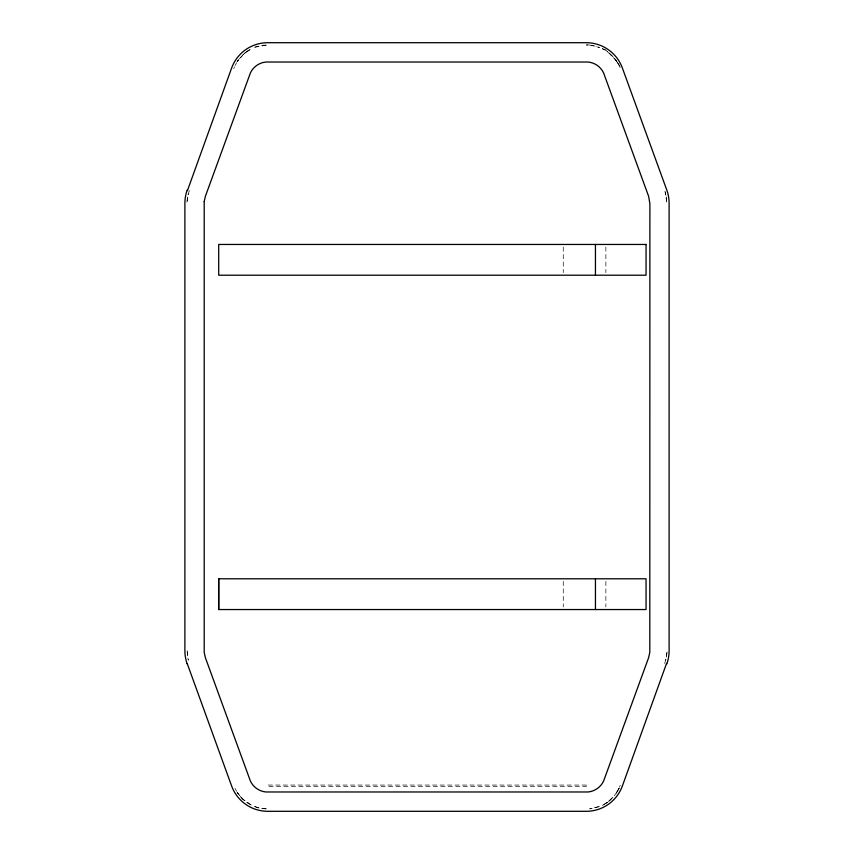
<?xml version="1.0" encoding="UTF-8"?>
<svg xmlns="http://www.w3.org/2000/svg" width="854" height="854" viewBox="0 0 854 854"><rect width="100%" height="100%" fill="white"/><g stroke="black" fill="none" stroke-linecap="round" stroke-linejoin="round"><path stroke-width="0.64" stroke-dasharray="4.27 3.2" d="M187.688 196.911L187.143 203.199C185.67 201.907 191.723 182.671 188.051 194.498M666.312 657.089L666.857 650.801C668.33 652.093 662.277 671.329 665.949 659.501M238.533 59.791L237.231 61.669L243.038 54.699L250.628 49.137M616.716 792.32L613.439 796.953L608.304 801.735L614.901 795.138M233.75 68.758L234.455 66.804M619.545 787.196L620.25 785.242M235.063 65.619L236.665 62.62M617.559 791.284L619.193 788.178L616.278 793.238M618.936 788.381L615.467 794.209M248.589 50.279L246.56 51.848M237.081 61.734L238.362 59.78M239.248 58.905L245.696 52.265M613.332 57.143C591.224 37.234 622.32 63.057 620.25 68.758L619.545 66.804M237.081 792.266L243.038 799.301L251.364 805.13L246.657 802.397M245.632 52.5L243.038 54.699M608.368 801.5L610.962 799.301M607.44 802.152L602.636 805.13L604.493 804.19M246.603 51.699L251.364 48.87L249.507 49.81M602.348 805.429L604.397 804.297M616.919 61.734L613.439 57.047L608.304 52.265M238.533 794.209L237.231 792.331L240.668 796.857M254.471 806.518L260.993 808.407L267.75 809.048L258.207 807.916L252.4 805.589M604.493 49.81L602.636 48.87L607.397 51.699M602.348 48.571L604.397 49.703M250.628 804.863L243.016 799.472L239.216 795.127M235.063 788.381L236.665 791.38M240.561 796.953L245.696 801.735M664.946 191.136L666.077 195.886M615.638 59.78L617.335 62.62M188.051 659.501L188.371 660.163L187.923 658.114M666.312 196.911L666.857 203.199L665.17 192.033M605.87 247.019L605.87 272.639M605.87 581.361L605.87 606.981M563.256 247.019L563.256 272.639M563.256 581.361L563.256 606.981M187.143 650.801L187.688 657.089L187.143 650.801M605.582 803.443L607.343 802.397L605.582 803.443M254.866 47.162L267.75 44.952L261.634 45.326L254.866 47.162M599.529 806.518L589.644 808.887L599.529 806.518M588.886 44.899L586.25 44.952L592.366 45.326L599.529 47.482L588.886 44.899M586.25 785.061L267.75 785.061L267.75 786.555L586.25 786.555L586.25 785.061M619.193 65.822L617.559 62.716L619.193 65.822"/><path stroke-width="1.28" d="M218.709 609.542L218.709 578.798L646.051 578.798L646.051 609.542L218.709 609.542L218.709 578.798M187.346 663.9L231.637 786.011A38.43 38.43 0 0 0 267.75 811.3L586.25 811.3A38.43 38.43 0 0 0 622.363 786.011L666.547 663.43L666.793 663.942A38.43 38.43 0 0 0 669.109 650.801L669.109 203.199A38.43 38.43 0 0 0 666.793 190.047L622.363 67.989A38.43 38.43 0 0 0 586.25 42.7L267.75 42.7A38.43 38.43 0 0 0 231.637 67.989L187.453 190.57L187.207 190.058A38.43 38.43 0 0 0 184.891 203.199L184.891 650.801A38.43 38.43 0 0 0 187.207 663.953L187.111 663.547M595.441 244.457L595.441 275.202M595.441 578.798L595.441 609.542M204.202 201.523L204.202 652.477L205.408 657.772L250.414 781.1A19.194 19.194 0 0 0 265.946 791.978L588.054 791.978A19.194 19.194 0 0 0 603.586 781.1L648.592 657.772L649.798 652.477L649.894 203.615L648.592 196.228L603.586 72.9A19.194 19.194 0 0 0 588.054 62.022L265.946 62.022A19.194 19.194 0 0 0 250.414 72.9L205.408 196.228L204.202 201.523M646.051 244.457L218.709 244.457L218.709 275.202L646.051 275.202L646.051 244.457"/></g></svg>
